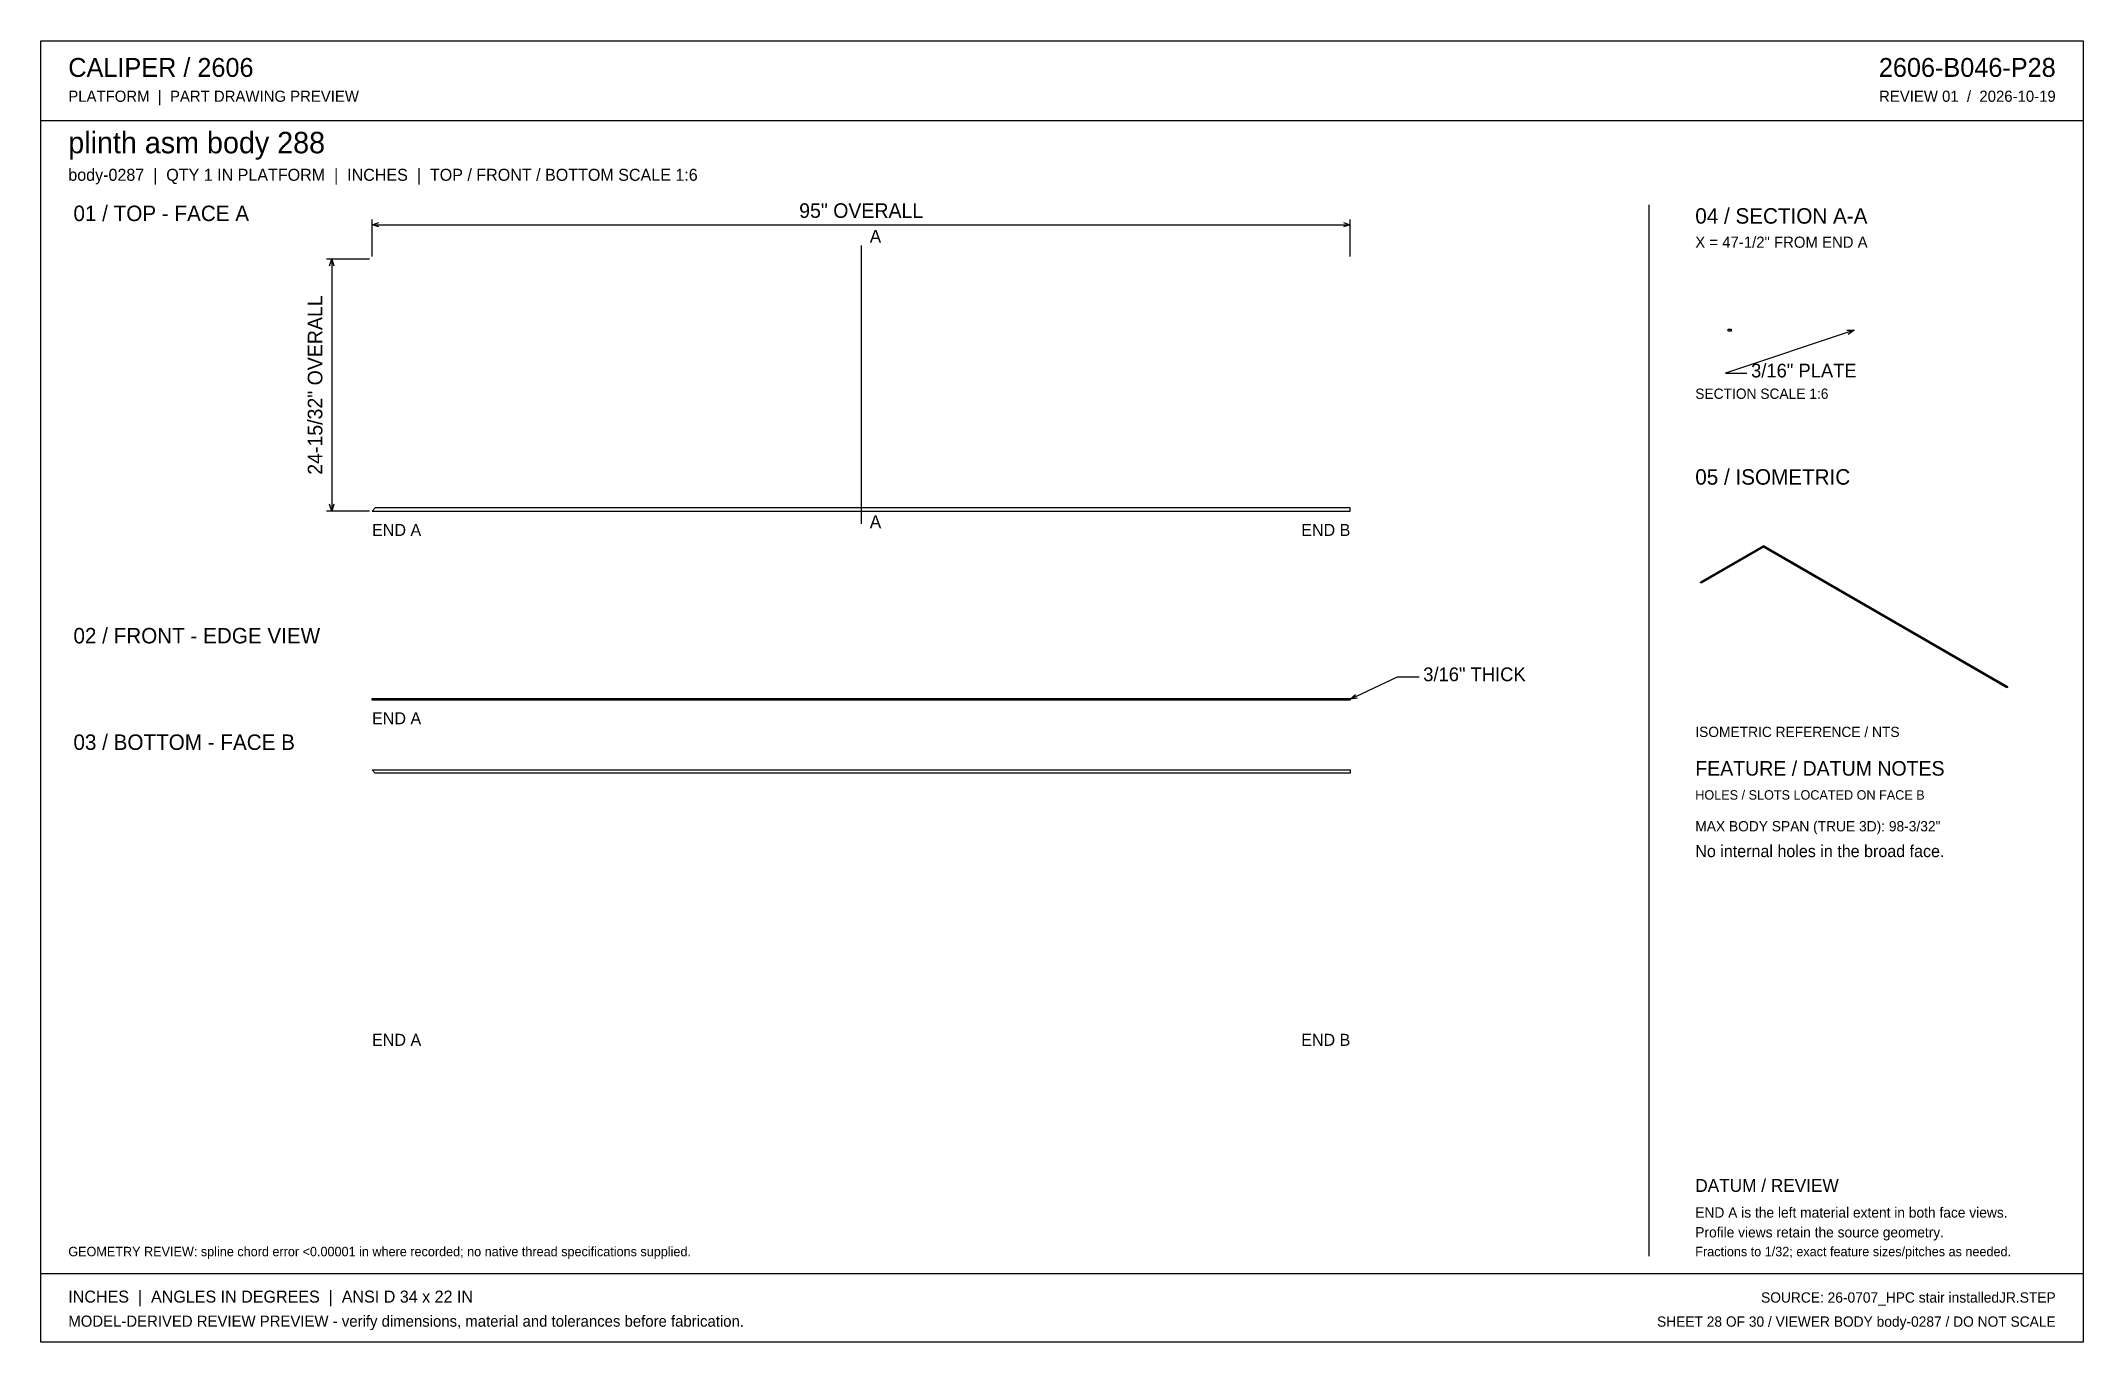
# Model space of a CAD drawing. Header units: inches. Extents: x 3 to 201, y 3 to 129.
import ezdxf
from ezdxf.enums import TextEntityAlignment as Align

# ---------------------------------------------------------------- set-up
doc = ezdxf.new("R2010")
doc.units = ezdxf.units.IN
doc.header["$MEASUREMENT"] = 0

msp = doc.modelspace()

# ---------------------------------------------------------------- linework, layer by layer
at = {"layer": 'ANNOTATION'}
for p, q in [((35, 108.23), (35, 111.81)), ((35, 111.31), (35.67, 111.52)), ((35, 111.31), (130, 111.31)), ((35.67, 111.11), (35, 111.31)), ((129.33, 111.52), (130, 111.31)), ((130, 111.31), (129.33, 111.11)), ((130, 108.23), (130, 111.81)), ((82.5, 109.31), (82.5, 82.27)), ((34.75, 107.98), (30.58, 107.98)), ((30.87, 107.31), (31.08, 107.98)), ((31.08, 107.98), (31.08, 83.52)), ((31.08, 107.98), (31.29, 107.31)), ((178.92, 101.08), (166.42, 96.91)), ((178.22, 101.07), (178.92, 101.08)), ((178.92, 101.08), (178.35, 100.67)), ((166.42, 96.91), (168.5, 96.91)), ((34.75, 83.52), (30.58, 83.52)), ((31.08, 83.52), (30.87, 84.19)), ((31.29, 84.19), (31.08, 83.52)), ((130, 65.25), (134.58, 67.42)), ((130, 65.25), (130.51, 65.72)), ((134.58, 67.42), (136.67, 67.42)), ((130.69, 65.34), (130, 65.25))]:
    msp.add_line(p, q, dxfattribs=at)
at = {"layer": 'OUTLINE'}
for p, q in [((2.83, 129.17), (201.17, 129.17)), ((2.83, 2.83), (2.83, 129.17)), ((201.17, 129.17), (201.17, 2.83)), ((2.83, 121.42), (201.17, 121.42)), ((159, 113.25), (159, 11.17)), ((166.69, 101.17), (167, 101.17)), ((166.69, 100.99), (166.69, 101.17)), ((166.94, 100.99), (167, 101.17)), ((167, 101.17), (167, 100.99)), ((167, 100.99), (166.69, 100.99)), ((35.31, 83.83), (35, 83.52)), ((35, 83.52), (130, 83.52)), ((130, 83.83), (35.31, 83.83)), ((130, 83.52), (130, 83.83)), ((170.11, 80.15), (164, 76.62)), ((170.11, 80.1), (164, 76.57)), ((170.11, 80.12), (164.01, 76.6)), ((170.11, 80.11), (164.01, 76.58)), ((170.11, 80.11), (164.01, 76.59)), ((170.11, 80.1), (164.01, 76.58)), ((170.11, 80.09), (164.01, 76.56)), ((170.11, 80.09), (164.04, 76.58)), ((170.11, 80.09), (164.04, 76.59)), ((170.11, 80.09), (164.04, 76.59)), ((170.11, 80.06), (164.07, 76.57)), ((170.11, 80.05), (164.07, 76.56)), ((170.11, 80.03), (164.07, 76.54)), ((170.11, 80.03), (164.07, 76.55)), ((170.11, 80.01), (164.07, 76.53)), ((170.11, 80.06), (164.08, 76.57)), ((170.11, 80.01), (164.08, 76.52)), ((170.11, 80.1), (170.11, 80.15)), ((170.11, 80.15), (170.11, 80.06)), ((193.83, 66.45), (170.11, 80.15)), ((170.11, 80.12), (170.11, 80.11)), ((170.11, 80.09), (170.11, 80.12)), ((193.82, 66.43), (170.11, 80.12)), ((193.82, 66.42), (170.11, 80.11)), ((170.11, 80.11), (170.11, 80.11)), ((193.83, 66.41), (170.11, 80.11)), ((170.11, 80.11), (170.11, 80.1)), ((170.11, 80.09), (170.11, 80.1)), ((170.11, 80.1), (170.11, 80.09)), ((193.82, 66.41), (170.11, 80.1)), ((193.83, 66.4), (170.11, 80.1)), ((193.83, 66.39), (170.11, 80.09)), ((170.11, 80.06), (170.11, 80.09)), ((193.79, 66.41), (170.11, 80.09)), ((193.8, 66.42), (170.11, 80.09)), ((170.11, 80.09), (170.11, 80.09)), ((193.79, 66.42), (170.11, 80.09)), ((170.11, 80.05), (170.11, 80.06)), ((170.11, 80.06), (170.11, 80.01)), ((193.76, 66.4), (170.11, 80.06)), ((193.75, 66.4), (170.11, 80.06)), ((170.11, 80.03), (170.11, 80.05)), ((193.76, 66.39), (170.11, 80.05)), ((170.11, 80.01), (170.11, 80.03)), ((193.76, 66.38), (170.11, 80.03)), ((193.76, 66.37), (170.11, 80.03)), ((170.11, 80.03), (170.11, 80.03)), ((170.11, 80.01), (170.11, 80.01)), ((193.76, 66.36), (170.11, 80.01)), ((193.75, 66.35), (170.11, 80.01)), ((164.08, 76.57), (164, 76.62)), ((164, 76.62), (164, 76.57)), ((164, 76.57), (164.01, 76.56)), ((164.01, 76.59), (164.01, 76.6)), ((164.01, 76.6), (164.04, 76.59)), ((164.01, 76.58), (164.01, 76.59)), ((164.01, 76.56), (164.01, 76.58)), ((164.01, 76.58), (164.01, 76.58)), ((164.04, 76.59), (164.04, 76.59)), ((164.04, 76.59), (164.04, 76.58)), ((164.04, 76.58), (164.07, 76.57)), ((164.07, 76.57), (164.07, 76.56)), ((164.07, 76.56), (164.07, 76.54)), ((164.07, 76.55), (164.07, 76.53)), ((164.07, 76.54), (164.07, 76.55)), ((164.07, 76.53), (164.08, 76.52)), ((164.08, 76.52), (164.08, 76.57)), ((193.75, 66.4), (193.83, 66.45)), ((193.75, 66.35), (193.75, 66.4)), ((193.76, 66.36), (193.75, 66.35)), ((193.79, 66.41), (193.76, 66.4)), ((193.76, 66.4), (193.76, 66.39)), ((193.76, 66.39), (193.76, 66.37)), ((193.76, 66.38), (193.76, 66.36)), ((193.76, 66.37), (193.76, 66.38)), ((193.8, 66.42), (193.79, 66.42)), ((193.79, 66.42), (193.79, 66.41)), ((193.82, 66.43), (193.8, 66.42)), ((193.82, 66.42), (193.82, 66.43)), ((193.83, 66.41), (193.82, 66.42)), ((193.83, 66.39), (193.82, 66.41)), ((193.82, 66.41), (193.83, 66.41)), ((193.83, 66.45), (193.83, 66.4)), ((193.83, 66.4), (193.83, 66.39)), ((35, 65.33), (130, 65.33)), ((35, 65.16), (35, 65.33)), ((130, 65.16), (35, 65.16)), ((130, 65.33), (130, 65.16)), ((35, 58.4), (130, 58.4)), ((35.31, 58.08), (35, 58.4)), ((130, 58.08), (35.31, 58.08)), ((130, 58.4), (130, 58.08)), ((2.83, 9.5), (201.17, 9.5)), ((201.17, 2.83), (2.83, 2.83))]:
    msp.add_line(p, q, dxfattribs=at)

# ---------------------------------------------------------------- texts
at = {"layer": 'ANNOTATION'}
for s, height, p in [('CALIPER / 2606', 1.8333, (5.5, 125.67)), ('PLATFORM  |  PART DRAWING PREVIEW', 1.0833, (5.5, 123.25)), ('plinth asm body 288', 2.0833, (5.5, 118.25)), ('body-0287  |  QTY 1 IN PLATFORM  |  INCHES  |  TOP / FRONT / BOTTOM SCALE 1:6', 1.1667, (5.5, 115.58)), ('01 / TOP - FACE A', 1.5, (6, 111.67)), ('04 / SECTION A-A', 1.5, (163.5, 111.42)), ('A', 1.25, (83.33, 109.56)), ('X = 47-1/2" FROM END A', 1.0833, (163.5, 109.08)), ('3/16" PLATE', 1.3333, (168.92, 96.49)), ('SECTION SCALE 1:6', 1, (163.5, 94.41)), ('05 / ISOMETRIC', 1.5, (163.5, 86.08)), ('END A', 1.167, (35, 81.1)), ('A', 1.25, (83.33, 81.85)), ('02 / FRONT - EDGE VIEW', 1.5, (6, 70.67)), ('3/16" THICK', 1.3333, (137.08, 67)), ('END A', 1.167, (35, 62.82)), ('03 / BOTTOM - FACE B', 1.5, (6, 60.33)), ('ISOMETRIC REFERENCE / NTS', 1, (163.5, 61.58)), ('FEATURE / DATUM NOTES', 1.4167, (163.5, 57.83)), ('HOLES / SLOTS LOCATED ON FACE B', 0.9167, (163.5, 55.5)), ('MAX BODY SPAN (TRUE 3D): 98-3/32"', 1, (163.5, 52.42)), ('No internal holes in the broad face.', 1.1667, (163.5, 49.92)), ('END A', 1.167, (35, 31.6)), ('DATUM / REVIEW', 1.25, (163.5, 17.42)), ('END A is the left material extent in both face views.', 1, (163.5, 14.92)), ('Profile views retain the source geometry.', 1, (163.5, 13)), ('GEOMETRY REVIEW: spline chord error <0.00001 in where recorded; no native thread specifications supplied.', 0.91667, (5.5, 11.17)), ('Fractions to 1/32; exact feature sizes/pitches as needed.', 0.9167, (163.5, 11.17)), ('INCHES  |  ANGLES IN DEGREES  |  ANSI D 34 x 22 IN', 1.1667, (5.5, 6.67)), ('MODEL-DERIVED REVIEW PREVIEW - verify dimensions, material and tolerances before fabrication.', 1.0833, (5.5, 4.33))]:
    msp.add_text(s, height=height, dxfattribs=at).set_placement(p)
for s, height, p in [('2606-B046-P28', 1.8333, (198.5, 125.67)), ('REVIEW 01  /  2026-10-19', 1.0833, (198.5, 123.25)), ('END B', 1.167, (130, 81.1)), ('END B', 1.167, (130, 31.6)), ('SOURCE: 26-0707_HPC stair installedJR.STEP', 1, (198.5, 6.67)), ('SHEET 28 OF 30 / VIEWER BODY body-0287 / DO NOT SCALE', 1, (198.5, 4.33))]:
    msp.add_text(s, height=height, dxfattribs=at).set_placement(p, align=Align.RIGHT)
msp.add_text('95" OVERALL', height=1.4167, dxfattribs=at).set_placement((82.5, 111.98), align=Align.CENTER)
msp.add_text('24-15/32" OVERALL', height=1.4167, rotation=90, dxfattribs=at).set_placement((30.17, 95.75), align=Align.CENTER)

doc.saveas('drawing.dxf')
